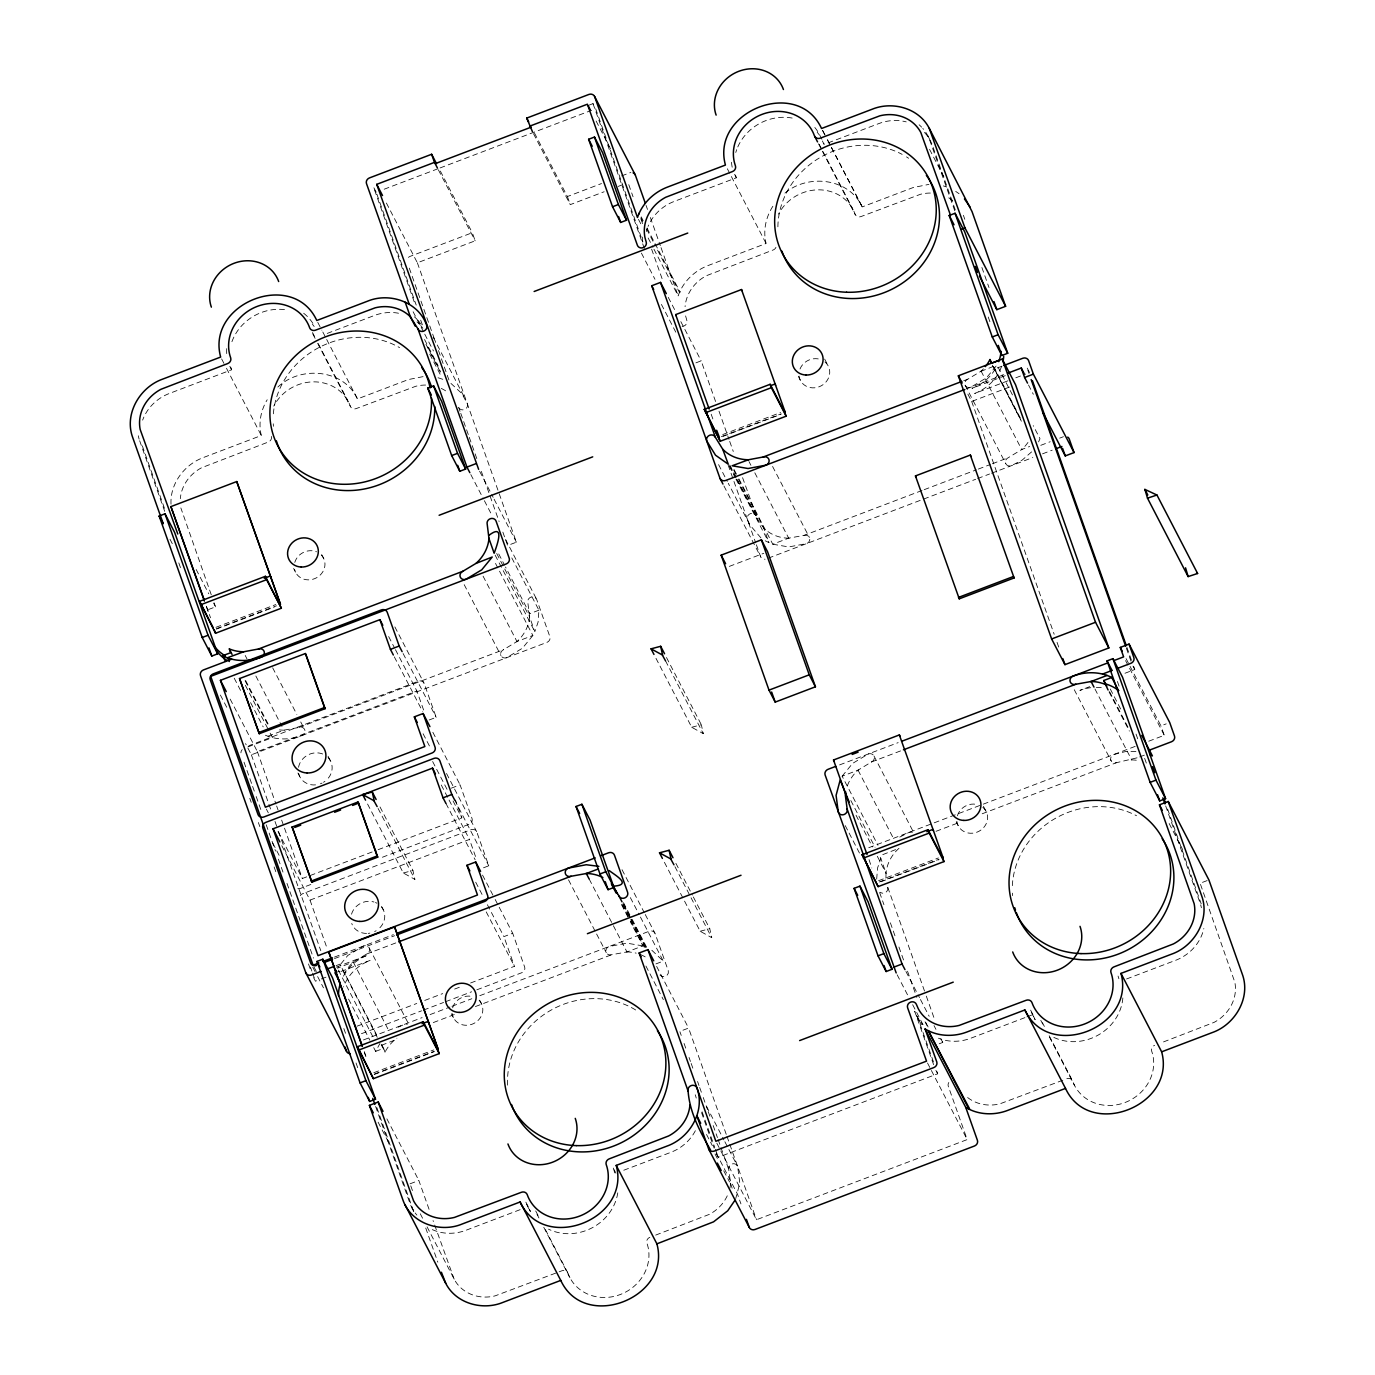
<?xml version="1.0" encoding="UTF-8"?>
<svg xmlns="http://www.w3.org/2000/svg" width="1375" height="1375" viewBox="0 0 1375 1375"><rect width="100%" height="100%" fill="white"/><g stroke="black" fill="none" stroke-linecap="round" stroke-linejoin="round"><path stroke-width="0.75" stroke-dasharray="5 3.75" d="M171.016 504.195C169.916 483.673 184.422 464.544 203.311 457.566L261.319 435.497C258.259 423.431 260.769 410.317 267.197 399.764M511.809 557.906L538.914 610.191L538.089 622.119L534.823 631.675L529.616 616.997L527.845 602.611A4.709 4.297 -27.4 0 1 531.042 597.111A4.709 4.297 -27.4 0 1 536.714 599.552L549.863 636.659A4.709 4.297 -27.4 0 1 546.923 642.383L251.367 754.806L245.558 743.6M729.884 1188.12A38.397 35.011 -27.4 0 0 730.589 1183.445L728.75 1169.489A4.709 4.297 -27.4 0 1 731.947 1163.989A4.709 4.297 -27.4 0 1 737.619 1166.412L739.819 1183.17L735.728 1198.553M876.683 879.055L877.577 867.986L880.842 858.43L878.9 854.7M885.913 878.195L886.033 873.108L880.842 858.43M730.589 1183.445L733.116 1191.214M653.95 249.202L678.15 295.883C682.877 281.927 694.392 270.772 708.073 265.547L766.081 243.478C762.781 230.433 765.995 216.219 773.575 205.219M377.266 1037.3L344.523 973.431A38.397 35.011 -27.4 0 1 353.616 961.847L366.713 953.975A4.709 4.297 -27.4 0 0 369.325 948.252A4.709 4.297 -27.4 0 0 363.55 946L347.823 955.436L337.356 968.223L353.616 961.847M373.725 1047.647L375.667 1051.377L379.895 1043.522M381.15 1044.777L385.172 1051.858A38.397 35.011 -27.4 0 1 394.264 1040.273L396.894 1038.228M1038.572 441.873L1039.998 438.728L1033.227 425.648M532.864 635.473L522.414 648.244L506.688 657.68A4.709 4.297 -27.4 0 1 500.913 655.445A4.709 4.297 -27.4 0 1 503.525 649.705L516.948 641.523L532.864 635.473L494.141 560.777M1012.464 394.9L996.961 365.028L986.511 377.798L970.784 387.234A4.709 4.297 -27.4 0 1 965.009 384.983A4.709 4.297 -27.4 0 1 967.639 379.259L980.736 371.405A38.397 35.011 -27.4 0 0 984.259 367.881M842.136 776.205L852.586 763.417L868.312 753.981A4.709 4.297 -27.4 0 1 874.087 756.233A4.709 4.297 -27.4 0 1 871.475 761.973L858.052 770.155L842.136 776.205L877.955 845.298M980.736 371.405L996.961 365.028M394.264 1040.273L378.039 1046.65M1031.594 451.894L1022.244 460.041L1011.45 465.678A4.709 4.297 -27.4 0 1 1005.675 463.427A4.709 4.297 -27.4 0 1 1008.288 457.686L1021.711 449.505L1029.669 446.48M277.87 387.045C300.455 365.458 343.87 368.964 357.448 398.939L408.427 379.552L424.188 376.406M784.988 193.084C807.916 173.525 849.148 178.045 862.211 206.92L913.189 187.533L928.95 184.387M899.783 837.083L908.978 832.425A4.709 4.297 -27.4 0 1 912.536 832.442M398.252 1027.159L404.216 1024.444A4.709 4.297 -27.4 0 1 407.361 1024.306M589.016 105.153L593.003 103.623L594.791 107.061M384.192 189.217L438.058 168.713M440.052 167.956L591.68 110.275M386.392 203.036L417.364 262.797L475.166 240.814L472.295 232.719L410.111 256.369A4.709 4.297 -27.4 0 0 407.103 259.548M534.48 133.048L567.394 196.539L601.494 183.562M621.552 175.931L629.578 172.889A4.709 4.297 -27.4 0 1 630.902 172.58M533.483 133.667L570.264 204.634L604.141 191.744M618.097 186.45L622.067 184.92M230.742 367.108A47.025 42.883 -27.4 0 0 231.602 369.789L169.417 393.439A43.106 39.308 -27.4 0 0 142.639 420.114M327.216 333.42L374.241 315.528A43.106 39.308 -27.4 0 1 401.448 313.878M735.505 175.089A47.025 42.883 -27.4 0 0 736.347 177.787L674.18 201.438A43.106 39.308 -27.4 0 0 648.055 226.411M828.059 142.897L879.003 123.509A43.106 39.308 -27.4 0 1 906.211 121.877M679.938 291.552L679.525 292.497L656.287 247.672M695.905 362.845L701.164 360.852L716.152 403.133M208.519 609.52L215.548 606.839L214.122 602.834M215.961 627.309L275.808 604.553M722.717 434.552L780.57 412.534M216.614 628.598L276.478 605.825M721.377 436.597L781.241 413.823M216.339 629.131L274.192 607.114M723.095 436.356L780.948 414.339M417.364 262.797L516.381 542.18L507.616 545.514L501.927 529.495M963.755 380.72L967.777 379.191M1001.997 366.18L994.434 369.05L1020.577 419.478M966.814 388.747L1003.784 374.688M1005.314 375.65L972.005 388.317A43.106 39.308 -27.4 0 0 996.6 366.627M1007.978 380.789L974.669 393.456A43.106 39.308 -27.4 0 0 1001.447 366.798M1015.816 377.798L1025.612 374.069M967.862 394.109L971.678 401.448L1009.577 387.028M538.914 610.191L529.719 613.697L505.519 566.998M268.005 736.227L283.92 730.159L299.269 727.409A4.709 4.297 -27.4 0 1 304.855 730.022A4.709 4.297 -27.4 0 1 301.847 735.608C289.506 740.248 275.12 740.266 263.244 734.198M738.891 478.844L772.767 544.208L788.683 538.158L804.031 535.391L922.195 490.428M247.895 746.934L272.456 737.584L269.552 731.998M299.131 727.444L503.663 649.636M924.206 489.672L976.336 469.838M978.347 469.064L990.378 464.492M992.389 463.736L1008.425 457.634M1040.755 445.328L1050.208 441.736M1059.661 438.144L1063.442 436.7M729.3 566.397L763.778 553.283M230.158 699.102L257.383 751.644L416.866 690.972L423.878 710.772M768.298 558.164L975.648 479.291M977.642 478.534L989.57 473.997M991.564 473.241L1032.797 457.548M1042.508 453.853L1052.219 450.158M429.137 720.002L436.167 717.32L424.205 683.581A4.709 4.297 -27.4 0 0 418.378 681.209L250.13 745.216A4.709 4.297 -27.4 0 0 247.448 747.57M451.309 788.15L460.075 784.816L472.037 818.555A4.709 4.297 -27.4 0 1 469.081 824.278L378.95 858.567M278.025 831.6L302.345 878.505L376.114 850.455M378.108 849.698L461.828 817.85L455.503 800.027M310.853 884.469L300.833 888.284A4.709 4.297 -27.4 0 1 297.309 888.267M281.789 845.694L310.011 900.109L469.477 839.438L476.489 859.238M483.519 867.797L488.778 865.786L476.816 832.047A4.709 4.297 -27.4 0 0 470.989 829.675L302.741 893.681A4.709 4.297 -27.4 0 0 300.283 895.658M334.434 957.086L393.387 934.656M839.575 764.913L898.15 742.637M334.52 958.581L394.608 935.722M336.136 965.628L339.9 964.184L377.833 1037.145M366.575 954.044L396.653 942.597M871.337 762.025L901.416 750.595M336.308 967.106L367.658 955.178A43.106 39.308 -27.4 0 0 343.062 976.886M335.002 972.95L342.977 969.908L344.352 973.809M313.672 977.763L315.442 981.183L319.361 979.705M321.32 978.948L327.198 976.714M340.931 971.506L370.322 960.317A43.106 39.308 -27.4 0 0 343.544 986.975M1089.705 686.658L1079.908 690.388A43.106 39.308 -27.4 0 1 1090.77 687.689M1124.973 673.252L1134.77 669.522L1133.344 665.483M487.386 904.716L503.92 936.616L512.703 933.281L524.648 967.02A4.709 4.297 -27.4 0 1 521.709 972.744L473.636 991.031M356.967 1026.214L416.762 1003.475M424.738 1000.433L442.681 993.609M454.644 989.055L460.625 986.786M470.594 982.987L514.439 966.316L503.92 936.616M1126.091 658.625L1160.93 725.862L1166.206 723.852M361.453 1033.691L421.558 1010.831M423.552 1010.075L443.575 1002.461M445.586 1001.687L471.625 991.787M363.447 1039.947L422.108 1017.62M430.066 1014.595L449.952 1007.033M451.945 1006.277L471.831 998.714M479.789 995.689L649.275 931.219A4.709 4.297 -27.4 0 1 655.102 933.591L668.267 970.716A4.709 4.297 -27.4 0 1 660 975.047M1135.166 746.384L868.742 847.722A4.709 4.297 -27.4 0 0 867.917 848.134M1148.744 741.211L1164.281 735.298L1160.93 725.862M433.297 1022.57L455.348 1014.166M475.406 1006.552L611.772 954.68M936.048 831.308L958.117 822.92M982.18 813.777L1116.534 762.661M642.881 945.897L626.931 943.164L609.039 946.516A4.709 4.297 -27.4 0 0 606.048 952.102A4.709 4.297 -27.4 0 0 611.617 954.714L626.966 951.947L642.881 945.897L630.3 921.628M882.784 854.631L899.027 848.272A38.397 35.011 -27.4 0 0 885.981 873.538M1135.956 751.386L1125.558 751.558L1113.802 754.514A4.709 4.297 -27.4 0 0 1110.811 760.1A4.709 4.297 -27.4 0 0 1116.38 762.712L1137.692 757.677M1139.686 756.92L1145.65 754.652M375.667 1051.377L383.642 1048.352L385.017 1052.236M655.927 963.909L663.283 961.125L640.045 916.3M373.811 1072.723L433.658 1049.95M878.573 880.705L938.42 857.931M374.464 1073.995L434.328 1051.239M879.227 881.994L939.091 859.22M374.189 1074.528L434.036 1051.755M880.945 881.753L938.798 859.736M726.241 1134.341L688.583 1028.07L679.817 1031.405L681.227 1035.409M410.059 1183.806L418.842 1180.472L430.22 1212.578M1207.147 880.584L1200.117 883.266L1234.819 982.18A38.397 35.011 -27.4 0 1 1214.056 1022.381L1160.466 1043.092M939.211 1043.78L942.734 1042.439L941.308 1038.417M520.145 1209.656L465.988 1230.264A43.106 39.308 -27.4 0 1 430.461 1228.717M623.786 1170.228L670.811 1152.336A43.106 39.308 -27.4 0 0 695.406 1130.645M1024.908 1017.638L970.75 1038.245A43.106 39.308 -27.4 0 1 938.438 1038.194M1026.902 1016.881L1032.917 1014.595A47.025 42.883 -27.4 0 0 1035.169 1019.734L1032.505 1014.595M1126.589 978.966L1175.573 960.334A43.106 39.308 -27.4 0 0 1203.847 928.52M716.444 1153.848L718.231 1157.286L937.681 1073.789L936.289 1069.836M655.703 1235.094L709.294 1214.383A38.397 35.011 -27.4 0 0 728.561 1192.692M1062.823 1080.234L999.866 1103.85A38.397 35.011 -27.4 0 1 965.405 1095.617M716.822 1143.158L756.508 1219.728L967.192 1139.583L948.303 1086.267A4.709 4.297 -27.4 0 1 948.819 1082.486M691.711 727.272L701.336 724.728L703.295 733.683L691.711 727.272L654.93 656.305M403.305 872.988L412.93 870.461L414.889 879.398L403.305 872.988L366.523 802.02M700.167 931.253L709.775 928.709L711.734 937.664L700.167 931.253L663.369 860.286M438.041 377.747L443.695 379.603M943.37 185.9L946.756 187.017M772.767 544.208L788.734 546.941L806.609 543.589A4.709 4.297 -27.4 0 0 809.617 538.003A4.709 4.297 -27.4 0 0 804.031 535.391M738.547 479.394L763.709 527.948L768.917 542.627L765.256 540.805M955.711 191.4L959.062 193.703M450.948 383.419L461.88 393.542L467.363 403.838A4.709 4.297 -27.4 0 1 464.75 409.406A4.709 4.297 -27.4 0 1 458.872 407.825M651.853 950.28L663.283 961.125M760.908 537.883L749.822 524.872L728.269 483.295M736.725 479.17L758.02 520.248L763.709 527.948M927.678 135.472L929.448 138.909M929.552 149.342L944.075 177.358M1029.531 372.591L1026.884 367.452L1029.016 373.502M1028.483 384.948L1033.33 394.298M993.85 366.902L1020.955 419.186M992.337 365.2L1021.367 421.214M981.062 371.078L1021.711 449.505M1133 666.102L1134.77 669.522M1125.558 660.602L1164.281 735.298M965.095 385.189L1005.744 463.616M822.731 130.659L826.598 138.119M827.578 139.992L830.483 145.595M831.445 147.469L861.455 205.356M822.525 130.35L826.392 137.827M827.355 139.683L862.211 206.92M1110.278 689.013L1120.934 709.569M1109.591 691.711L1127.981 727.186M1109.023 691.866L1129.356 731.087M821.889 139.253L819.225 134.114A47.025 42.883 -27.4 0 0 812.642 125.022M822.37 140.972L824.141 144.392A47.025 42.883 -27.4 0 0 823.109 141.78M819.173 144.238L822.078 149.841M823.058 151.697L853.067 209.602M818.52 143.773L821.425 149.377M822.388 151.233L855.302 214.723M1169.145 823.505L1182.689 849.647M1094.947 688.978L1131.728 759.945M1074.27 689.717L1111.052 760.684M734.577 174.35L736.347 177.787M727.358 168.781L766.081 243.478M824.656 359.081L828.455 366.403M798.359 376.458L800.267 380.136M983.452 806.3L986.305 811.8M596.114 121.017L610.62 149.033M772.578 466.452L809.377 537.419M956.227 821.872L958.117 825.533M641.214 216.855L643.139 220.584M647.023 228.061L680.178 292.256M640.802 217.8L642.727 221.53M646.611 229.006L655.325 245.816M638.464 219.33L641.369 224.933M648.141 237.995L652.97 247.328M668.25 297.344L675.039 310.423M680.831 321.63L701.164 360.852M1042.422 1022.691L1044.364 1026.42M1049.194 1035.77L1072.431 1080.578M1040.789 1020.353L1042.731 1024.083M1049.503 1037.163L1074.683 1085.717M641.42 253.12L654.964 279.262M748.997 461.587L750.939 465.317M754.806 472.794L788.683 538.158M1032.917 1014.595L1030.27 1009.456A47.025 42.883 -27.4 0 0 1035.478 1019.373M661.409 304.425L675.933 332.441M734.061 469.511L737.928 476.97M733.7 470.061L737.567 477.52M729.747 464.991L736.519 478.07M737.481 479.944L755.889 515.419M729.953 466.091L735.762 477.297M729.231 466.056L735.041 477.262M736.003 479.136L768.917 542.627M874.019 756.044L913.705 832.614M718.592 464.613L727.306 481.422M723.938 485.942L760.719 556.909M858.052 770.155L893.87 839.248M850.833 800.542L875.033 847.223M856.023 815.22L872.489 846.966M877.319 856.298L886.033 873.108M845.23 825.602L848.134 831.205M849.097 833.061L859.753 853.6M905.936 971.472L919.497 997.614M920.459 999.487L929.173 1016.297M934.02 1025.63L935.945 1029.359M940.792 1038.709L942.734 1042.439M925.805 1022.536L928.709 1028.139M925.048 1021.763L926.973 1025.492M897.17 974.806L907.809 995.362M912.656 1004.695L923.295 1025.234M916.747 1016.005L919.411 1021.144M935.911 1070.369L937.681 1073.789M927.506 1063.013L930.411 1068.616M931.373 1070.489L967.192 1139.583M440.344 171.084L472.295 232.719M438.384 169.847L475.166 240.814M666.48 657.508L701.336 724.728M665.534 660.859L703.295 733.683M376.217 192.242L373.553 187.12L414.975 303.995M433.245 337.236L465.197 398.87M413.119 311.747L423.775 332.286M424.738 334.159L433.452 350.969M424.548 339.522L438.092 365.664M427.694 346.964L440.275 371.233M425.958 344.317L440.481 372.333M429.739 354.2L441.358 376.613M479.6 471.213L493.161 497.355M494.123 499.228L516.381 542.18M675.898 863.345L692.347 895.091M693.327 896.964L709.775 928.709M505.57 539.395L536.559 599.156M674.953 866.697L711.734 937.664M470.817 474.564L483.398 498.833M484.378 500.706L492.113 515.642M498.747 553.936L504.556 565.142M496.702 553.506L529.616 616.997M495.137 555.122L534.823 631.675M483.072 576.159L516.948 641.523M622.033 869.705L644.291 912.656M645.27 914.53L654.947 933.213M630.369 897.617L639.083 914.427M464.2 584.667L500.981 655.634M623.511 902.653L631.262 917.589M632.225 919.463L646.748 947.478M656.648 966.436L688.583 1028.07M623.752 904.492L630.523 917.572M631.503 919.428L646.027 947.444M622.995 903.719L645.253 946.67M623.116 904.853L629.888 917.933M630.85 919.789L645.373 947.805M621.93 904.269L629.681 919.205M630.644 921.078L644.205 947.22M621.586 904.819L629.338 919.755M317.762 322.369L321.836 330.138M322.816 332.011L325.72 337.614M326.683 339.47L357.448 398.939M645.923 966.041L663.352 999.659M312.486 332.509L314.411 336.239M318.295 343.716L348.305 401.603M312.795 333.919L316.663 341.378M317.625 343.252L350.539 406.742M589.222 879.123L626.966 951.947M706.475 1106.256L723.903 1139.875M724.866 1141.748L737.447 1166.017M706.527 1134.461L712.336 1145.667M716.22 1153.127L737.516 1194.222L740.936 1203.898M715.034 1153.986L717.939 1159.589M723.748 1170.795L729.558 1182.002M568.528 879.863L595.633 932.147M596.612 934.02L606.289 952.703M394.866 626.897L424.05 683.203M403.098 653.52L436.167 717.32M388.661 636.556L394.488 647.814M395.467 649.688L416.866 690.972M394.316 656.872L422.52 711.287M432.85 732.273L460.075 784.816M446.514 773.489L476.661 831.669M423.087 733.734L430.873 748.739M454.73 800.112L488.778 865.786M229.814 366.369L231.602 369.789M432.644 761.544L447.236 789.697M453.063 800.955L461.828 817.85M221.633 358.927L225.517 366.403M226.48 368.259L261.319 435.497M321.784 554.761L323.692 558.422M441.272 785.022L448.078 798.153M449.058 800.027L469.477 839.438M445.964 803.464L475.131 859.753M482.539 875.102L494.209 897.634M495.189 899.508L512.703 933.281M475.716 882.2L483.484 897.205M486.234 911.9L514.439 966.316M614.178 1169.781L615.948 1173.202M293.614 568.477L295.505 572.138M380.016 806.953L412.93 870.461M479.634 1000.158L481.542 1003.819M378.091 808.448L414.889 879.398M328.041 756.216L330.705 761.355M272.662 667.803L296.863 714.484M300.73 721.961L304.614 729.42M451.464 1013.873L453.355 1017.552M381.545 906.4L383.333 909.82M535.717 1210.962L539.602 1218.439M545.411 1229.645L567.669 1272.597M537.006 1214.228L538.931 1217.975M543.778 1227.308L569.92 1277.736M245.214 655.462L247.139 659.209M255.853 676.002L281.995 726.43M528.172 1206.597L525.508 1201.475A47.025 42.883 -27.4 0 0 527.759 1206.614L530.406 1211.753A47.025 42.883 -27.4 0 1 529.203 1209.209A47.025 42.883 -27.4 0 0 532.452 1213.592M196.178 569.491L208.759 593.777M213.606 603.109L215.548 606.839M297.928 773.025L299.716 776.445M245.644 680.591L268.881 725.416M245.094 680.745L268.314 725.57M169.984 539.223L172.889 544.827M245.352 685.3L268.589 730.125M250.594 702.608L263.175 726.877M234.214 678.184L240.986 691.247M369.256 948.045L408.942 1024.616M220.395 695.045L227.167 708.108M353.289 962.156L389.108 1031.267M266.355 809.084L268.314 812.831M381.7 1044.622L383.642 1048.352M272.8 843.133L280.586 858.137M338.336 970.08L373.192 1037.317M348.562 999.092L369.858 1040.17M314.05 967.072L317.917 974.531M312.761 967.209L316.663 974.703M317.625 976.577L323.469 987.834M386.891 1118.838L418.842 1180.472M378.108 1122.172L389.727 1144.584M420.286 1213.781L423.191 1219.384M427.058 1226.844L454.163 1279.145A38.397 35.011 -27.4 0 0 495.103 1295.869L562.066 1270.723A4.709 4.297 -27.4 0 1 567.841 1272.975L568.82 1275.45A42.316 38.603 -27.4 0 0 620.314 1294.511A42.316 38.603 -27.4 0 0 647.659 1245.458L646.852 1242.914A4.709 4.297 -27.4 0 1 649.842 1237.328M412.002 1208.023L413.772 1211.444M742.569 477.658L758.02 520.248M749.564 524.373L747.398 519.406A4.709 4.297 -27.4 0 1 750.217 513.734A4.709 4.297 -27.4 0 1 756.078 515.797M454.163 1279.145L433.056 1220.605M1126.898 647.298L1132.622 663.455M1126.383 648.227L1132.106 664.383M963.394 215.291L964.803 219.312M981.887 267.489L989.003 287.564M955.281 209.894L932.388 145.32A43.106 39.308 -27.4 0 0 924.292 132.292M1167.616 809.05L1201.217 903.873M954.766 210.805L929.741 140.198A43.106 39.308 -27.4 0 0 922.814 128.425M1165.673 805.922L1199.997 902.773A43.106 39.308 -27.4 0 1 1201.372 907.741M988.247 317.023L990.395 323.108M1117.394 681.45L1119.542 687.517M1136.042 734.095L1138.208 740.163M1144.653 758.381L1146.819 764.448M971.678 401.448L1054.178 634.27M1057.048 642.366L1059.214 648.45M646.078 205.425L647.505 209.447M650.358 217.491L660.327 245.627M661.048 247.638L678.15 295.883M719.005 411.194L729.008 439.398M729.712 441.409L733.288 451.481M887.769 887.356L925.598 994.108M926.32 996.119L934.158 1018.273M711.184 414.219L713.917 421.919M869.034 859.616L871.784 867.969M628.77 184.662L633.05 196.763M640.905 218.917L643.053 224.967M651.612 249.15L662.337 279.366M728.114 464.973L755.7 542.85M756.405 544.792L760.547 556.514A4.709 4.297 -27.4 0 0 765.033 559.212M879.656 892.581L883.936 904.681M890.364 922.814L896.087 938.936M898.941 947.014L904.664 963.136M907.517 971.197L916.798 997.408M595.667 108.763L642.812 241.759M933.47 1061.93L917.348 1016.434A43.106 39.308 -27.4 0 0 922.127 1025.509M593.003 103.623L644.428 248.72M933.625 1064.697L914.702 1011.295A43.106 39.308 -27.4 0 0 922.797 1024.341M567.394 196.539L570.264 204.634M726.962 1136.334L729.094 1142.35M729.798 1144.361L756.508 1219.728M409.286 268.125L435.652 342.512M438.505 350.539L449.195 380.703M458.631 407.309L460.041 411.314M460.762 413.325L468.566 435.359M469.27 437.353L477.091 459.387M481.336 471.402L499.091 521.486M684.062 1043.436L686.194 1049.434M689.047 1057.444L690.456 1061.448M691.161 1063.459L694.014 1071.469M697.555 1081.489L698.981 1085.494M699.686 1087.505L702.522 1095.514M703.244 1097.508L707.489 1109.522M708.211 1111.533L710.342 1117.548M713.178 1125.558L717.441 1137.572M718.145 1139.583L720.277 1145.581M720.981 1147.592L728.784 1169.627M376.922 194.27L416.212 305.095M702.092 1111.791L714.725 1147.386M715.413 1149.362L718.231 1157.286M420.681 320.117L422.83 326.167M701.542 1112.581L714.158 1148.194M211.269 594.808L180.847 507.925M206.422 606.22L210.53 617.788M364.272 1051.617L367.005 1059.334M206.439 606.873L208.484 612.648M364.289 1052.27L365.664 1056.12M257.383 751.644L275.945 803.997M276.65 806.008L278.077 810.047M281.652 820.102L283.8 826.152M284.505 828.162L302.345 878.505M310.011 900.109L327.13 948.441M410.764 1185.817L412.913 1191.85M425.734 1228.03L437.834 1262.198M142.33 445.861L165.206 510.434M376.836 1107.562L412.586 1208.453A43.106 39.308 -27.4 0 0 413.892 1211.616M251.367 754.806L271.425 811.353M275 821.459L277.853 829.538M278.575 831.566L320.805 950.727M139.666 440.739L164.691 511.345M375.616 1106.463L409.939 1203.314A43.106 39.308 -27.4 0 0 416.866 1215.088M178.802 562.908L180.967 568.992M343.836 1028.552L345.984 1034.636M356.039 1062.978L358.188 1069.045M244.028 762.18L251.9 784.386M252.622 786.414L255.475 794.492M256.197 796.52L261.92 812.677M266.217 824.794L275.516 851.056M278.386 859.134L284.109 875.291M286.98 883.369L313.466 958.117M310.441 967.055L311.867 971.094M312.589 973.105L315.442 981.183M249.786 798.308L251.23 802.347M258.38 822.542L259.806 826.581M274.123 866.972L276.994 875.05M308.498 963.944L311.352 972.022M685.609 315.923L686.898 320.616A4.709 4.297 -27.4 0 1 682.138 326.408M381.7 907.191A17.239 15.727 -27.4 0 1 377.541 929.792M376.131 930.737A17.239 15.727 -27.4 0 1 374.636 931.545M369.841 933.127A17.239 15.727 -27.4 0 1 368.191 933.35M366.523 933.419A17.239 15.727 -27.4 0 1 351.725 923.484M351.519 914.203A17.239 15.727 -27.4 0 1 373.966 902M375.478 902.533A17.239 15.727 -27.4 0 1 376.922 903.22M328.058 757.556A17.239 15.727 -27.4 0 1 326.236 780.278M324.912 781.327A17.239 15.727 -27.4 0 1 323.503 782.272M322.025 783.08A17.239 15.727 -27.4 0 1 320.461 783.75M315.58 784.884A17.239 15.727 -27.4 0 1 298.667 773.541M298.53 767.302A17.239 15.727 -27.4 0 1 322.867 754.067M982.867 807.4A15.675 14.3 -27.4 0 1 979.086 831.205A15.675 14.3 -27.4 0 1 956.931 821.494M957.395 815.805A15.675 14.3 -27.4 0 1 977.797 804.702M1012.584 895.641A82.294 75.058 -27.4 0 1 1012.395 893.148M1012.361 885.655A82.294 75.058 -27.4 0 1 1136.541 815.736M847.344 785.847A38.397 35.011 -27.4 0 1 858.378 769.828M1131.281 759.911A38.397 35.011 -27.4 0 1 1139.359 760.77M825 362.003A15.675 14.3 -27.4 0 1 821.236 385.808A15.675 14.3 -27.4 0 1 799.081 376.097M800.009 369.016A15.675 14.3 -27.4 0 1 819.947 359.305M777.889 226.806A82.294 75.058 -27.4 0 1 820.239 157.438A82.294 75.058 -27.4 0 1 902.155 154.378M906.503 156.887A82.294 75.058 -27.4 0 1 908.617 158.262M789.13 538.192A38.397 35.011 -27.4 0 1 763.4 527.673M1027.967 442.441A38.397 35.011 -27.4 0 1 1021.384 449.831M479.136 1000.381A15.675 14.3 -27.4 0 1 473.653 1023.567A15.675 14.3 -27.4 0 1 452.169 1013.512M452.633 1007.806A15.675 14.3 -27.4 0 1 473.034 996.72M507.633 1085.167A82.294 75.058 -27.4 0 1 549.863 1010.797A82.294 75.058 -27.4 0 1 636.144 1010.264M626.519 951.93A38.397 35.011 -27.4 0 1 636.161 953.15M640.698 954.663A38.397 35.011 -27.4 0 1 647.556 958.427M321.286 554.984A15.675 14.3 -27.4 0 1 316.473 577.809A15.675 14.3 -27.4 0 1 294.577 569.491M294.783 562.409A15.675 14.3 -27.4 0 1 316.559 551.805M273.436 426.302A82.294 75.058 -27.4 0 1 273.247 423.809M273.367 413.806A82.294 75.058 -27.4 0 1 399.592 347.617M284.367 730.194A38.397 35.011 -27.4 0 1 279.486 729.884M529.684 616.567A38.397 35.011 -27.4 0 1 516.622 641.85M887.803 887.494A4.709 4.297 -27.4 0 1 880.155 892.289M240.934 752.847A4.709 4.297 -27.4 0 1 242.223 749.633M1066.828 1078.705A4.709 4.297 -27.4 0 1 1072.603 1080.956L1073.583 1083.431A42.316 38.603 -27.4 0 0 1125.059 1102.509A42.316 38.603 -27.4 0 0 1152.405 1053.456L1151.614 1050.895A4.709 4.297 -27.4 0 1 1154.605 1045.309M930.377 193.05A38.397 35.011 -27.4 0 0 920.562 194.253L860.905 216.597A4.709 4.297 -27.4 0 1 855.13 214.363L854.15 211.87A42.316 38.603 -27.4 0 0 817.403 189.853A42.316 38.603 -27.4 0 0 778.525 214.105M948.784 197.863A38.397 35.011 -27.4 0 1 952.669 200.458M775.964 247.311A4.709 4.297 -27.4 0 1 773.128 249.992L706.372 275.722A38.397 35.011 -27.4 0 0 685.077 306.659M425.614 385.052A38.397 35.011 -27.4 0 0 415.8 386.255L356.142 408.616A4.709 4.297 -27.4 0 1 350.367 406.364L349.387 403.889A42.316 38.603 -27.4 0 0 312.641 381.872A42.316 38.603 -27.4 0 0 273.762 406.123M441.238 388.42A38.397 35.011 -27.4 0 1 446.669 391.548M271.356 436.425A4.709 4.297 -27.4 0 1 268.366 442.011L201.609 467.741A38.397 35.011 -27.4 0 0 180.314 498.678M226.72 353.616A47.025 42.883 -27.4 0 1 226.789 347.892M303.669 313.259A47.025 42.883 -27.4 0 1 314.463 326.116M414.356 316.8A43.106 39.308 -27.4 0 1 416.883 319.172M418.052 320.427A43.106 39.308 -27.4 0 1 422.916 327.491M642.761 242.052A43.106 39.308 -27.4 0 1 642.366 235.108M732.188 167.217A47.025 42.883 -27.4 0 1 731.483 161.597M919.119 124.781A43.106 39.308 -27.4 0 1 921.628 127.153M1118.047 976.061A47.025 42.883 -27.4 0 1 1118.889 978.742M695.234 1094.775A43.106 39.308 -27.4 0 1 696.231 1098.075M613.284 1168.08A47.025 42.883 -27.4 0 1 615.244 1176.295M139.133 439.106A43.106 39.308 -27.4 0 1 138.291 435.755M231.928 341.688A47.025 42.883 -27.4 0 1 287.942 310.148M312.434 324.277A47.025 42.883 -27.4 0 1 314.17 326.494M417.003 321.922A43.106 39.308 -27.4 0 1 419.53 324.294M420.698 325.566A43.106 39.308 -27.4 0 1 422.864 328.247M646.319 231.516A43.106 39.308 -27.4 0 1 647.402 228.095M735.78 152.47A47.025 42.883 -27.4 0 1 736.691 149.686M737.791 146.936A47.025 42.883 -27.4 0 1 792.705 118.147M817.197 132.258A47.025 42.883 -27.4 0 1 818.933 134.475M1096.305 687.363A43.106 39.308 -27.4 0 1 1101.787 687.706M1122.859 997.958A47.025 42.883 -27.4 0 1 1053.284 1037.145M617.77 1192.847A47.025 42.883 -27.4 0 1 548.522 1229.164"/><path stroke-width="1.5" d="M489.053 535.253C505.931 522.431 496.341 546.941 494.158 553.248L488.967 538.57L487.197 524.184A4.709 4.297 -27.4 0 1 490.377 518.684A4.709 4.297 -27.4 0 1 496.066 521.108L509.214 558.233A4.709 4.297 -27.4 0 1 506.258 563.939L210.719 676.362L313.087 965.198L318.914 962.981M710.548 1149.998C699.927 1131.453 689.648 1112.409 688.102 1091.045A4.709 4.297 -27.4 0 1 691.281 1085.545A4.709 4.297 -27.4 0 1 696.953 1087.986C705.478 1111.464 689.666 1138.105 666.927 1146.114L616.223 1165.398C631.022 1219.247 543.95 1253.691 520.111 1201.973L462.103 1224.042C440.12 1233.255 410.781 1223.338 402.875 1199.842L369.394 1105.362L378.177 1102.028L383.023 1111.361M845.711 791.983A38.397 35.011 -27.4 0 0 845.316 795.094L847.155 809.05A4.709 4.297 -27.4 0 1 843.958 814.567A4.709 4.297 -27.4 0 1 838.286 812.127L836.086 795.369L840.177 779.986L849.252 802.141M336.153 970.337L335.002 972.95L339.848 982.283M991.925 363.172L989.828 359.803A38.397 35.011 -27.4 0 1 985.325 366.627M734.989 1200.22L727.736 1210.773L713.556 1221.842L656.889 1243.842C671.688 1297.673 584.598 1332.117 560.759 1280.4L520.111 1201.973M475.973 563.406L492.216 557.03L481.748 569.817L466.022 579.253A4.709 4.297 -27.4 0 1 460.247 577.002A4.709 4.297 -27.4 0 1 462.877 571.261L475.973 563.406A38.397 35.011 -27.4 0 0 489.019 538.141M436.477 163.608L431.63 154.275L369.445 177.925A4.709 4.297 -27.4 0 0 366.506 183.648L409.252 304.27M532.503 131.794L526.728 118.095L588.913 94.445A4.709 4.297 -27.4 0 1 594.739 96.834L637.484 217.456C642.211 203.5 653.744 192.345 667.408 187.12L725.433 165.052C710.634 111.203 797.706 76.759 821.545 128.494L872.248 109.192C892.547 100.908 919.119 108.161 929.294 128.408L972.022 211.561L1005.606 306.298L996.823 309.65L979.395 276.031M478.638 469.356L376.716 184.353L434.5 162.37L437.405 167.973M529.598 126.208L587.4 104.208L637.381 245.266A4.709 4.297 -27.4 0 0 643.053 247.689A4.709 4.297 -27.4 0 0 646.25 242.189L644.944 237.48A38.397 35.011 -27.4 0 1 665.706 197.278L732.463 171.566A4.709 4.297 -27.4 0 0 735.47 165.98L734.663 163.419A42.316 38.603 -27.4 0 1 762.008 114.383A42.316 38.603 -27.4 0 1 813.502 133.444L814.481 135.919A4.709 4.297 -27.4 0 0 820.256 138.17L879.897 115.809A38.397 35.011 -27.4 0 1 920.837 132.533L950.469 215.153M435.394 163.591L531.163 127.153M588.62 139.27L594.481 137.053L602.611 152.728L626.519 220.223L620.675 222.441L612.545 206.748L588.62 139.27L592.23 146.248M612.545 206.748L618.389 204.531L626.519 220.223M638.859 214.07L639.272 213.125M534.136 291.5L687.758 233.062M964.82 389.503L725.725 480.459A4.709 4.297 -27.4 0 1 719.898 478.088L651.733 285.742L660.516 282.408L666.325 293.614M427.762 388.094L433.606 385.859L441.736 401.552L465.661 469.047L459.8 471.264L451.67 455.572L427.762 388.094L431.372 395.072M204.394 601.081L170.912 506.602L236.741 481.559L280.466 604.312L236.741 481.559M709.156 409.062L675.675 314.6L741.503 289.541L742.173 290.83M159.156 516.02L165 513.803L174.608 532.348L217.662 653.812L211.819 656.047L202.211 637.502L159.156 516.02L162.989 523.445M949.214 215.48L955.075 213.262L964.683 231.808L1007.72 353.272L1001.877 355.506L992.269 336.961L949.214 215.48L954.027 224.761M961.434 229.213L964.941 227.872L1005.606 306.298M451.67 455.572L457.531 453.355L465.661 469.047M417.966 328.883L466.95 467.087L475.733 463.753M199.564 601.356L265.392 576.314L281.377 608.214L215.531 633.256L199.564 601.356L213.348 627.98M704.327 409.355L770.155 384.295L784.936 412.827L786.139 416.195L720.294 441.238L704.327 409.355L720.294 441.238M264.241 578.308L270.239 576.039L270.892 577.328M770.997 385.55L774.984 384.02L775.655 385.309M200.75 604.742L266.595 579.683L281.377 608.214M705.513 412.723L771.358 387.681L786.139 416.195M439.106 515.281L592.728 456.844M202.211 637.502L208.055 635.267L217.662 653.812M992.269 336.961L998.113 334.727L1007.72 353.272M958.358 375.787L1002.255 359.081L1015.558 384.759L1108.834 647.952L1064.955 664.641L1051.634 638.962L958.358 375.787L962.173 383.109M222.595 655.772L230.57 652.73L229.556 649.017A38.397 35.011 -27.4 0 0 243.719 651.767L258.62 648.966A4.709 4.297 -27.4 0 1 264.189 651.578A4.709 4.297 -27.4 0 1 261.198 657.164C248.858 661.805 234.455 661.822 222.595 655.772L225.5 661.375M999.333 360.284L991.358 363.327L989.983 359.425M231.808 659.158L203.466 669.934A4.709 4.297 -27.4 0 0 200.509 675.658L305.731 972.589A4.709 4.297 -27.4 0 0 311.558 974.978L321.011 971.369M258.466 649.017L463.014 571.209M763.228 456.998L961.761 381.477M1003.888 365.458L1022.777 358.273A4.709 4.297 -27.4 0 1 1028.603 360.645L1033.381 374.137L1074.047 452.581L1065.264 455.916L1043.006 412.964M1007.669 373.209L1021.264 368.036L1024.169 373.639M429.928 726.636L423.122 713.505L414.339 716.839L424.858 746.539L265.392 807.211L220.43 680.333L379.895 619.661L382.817 625.298M1021.264 368.036L1024.616 377.489L1033.381 374.137M239.542 678.58L305.387 653.538L305.972 654.689L325.102 708.675L259.273 733.717L239.542 678.58L259.273 733.717M379.895 619.661L390.431 649.361L399.197 646.027L402.119 651.647M970.32 455.056L1014.114 577.947L959.252 598.83L915.458 475.922L970.32 455.056L971.059 456.483M721.17 555.156L761.406 539.842L767.611 551.822L815.444 686.795L775.208 702.109L769.003 690.13L721.17 555.156L725.605 563.716M258.672 732.583L324.517 707.523L325.102 708.675M1056.086 448.68L1061.913 446.462M480.597 871.355L475.733 861.97L466.95 865.305L477.486 895.005L318.003 955.677L273.041 828.798L432.523 768.127L435.428 773.764M292.153 827.045L357.998 802.003L358.583 803.155L377.73 857.141L311.884 882.183L292.153 827.045L311.884 882.183M294.748 827.441L300.73 825.155M334.641 812.264L340.639 809.978M352.602 805.423L358.583 803.155M432.523 768.127L443.042 797.827L451.825 794.492L454.73 800.112M769.003 690.13L809.239 674.816L815.444 686.795M311.3 881.048L377.128 855.989L377.73 857.141M576.039 806.489L581.9 804.272L590.03 819.964L613.938 887.442L608.094 889.677L599.964 873.984L576.039 806.489L579.648 813.467M1051.634 638.962L1095.531 622.273L1108.834 647.952M1113.922 660.567L1123.633 656.872L1120.281 647.419L1129.064 644.084L1169.712 722.511L1174.491 736.02A4.709 4.297 -27.4 0 1 1171.534 741.727L1148.864 750.355M362.244 1046.478L328.762 951.998L394.608 926.956L438.316 1049.709L394.608 926.956M867.006 854.477L833.525 759.997L899.353 734.938L900.023 736.227M852.139 754.445L858.12 752.159M317.006 961.434L322.85 959.2L332.475 977.745L375.512 1099.209L369.669 1101.444L360.061 1082.898L317.006 961.434L319.894 966.986M1107.064 660.877L1112.925 658.659L1122.533 677.205L1165.587 798.669L1159.727 800.903L1150.119 782.358L1107.064 660.877L1111.877 670.158M322.781 961.503L332.492 957.825M397.358 933.144L595.203 857.88M600.961 855.697L608.627 852.775A4.709 4.297 -27.4 0 1 614.453 855.164L627.602 892.272A4.709 4.297 -27.4 0 1 624.783 897.944A4.709 4.297 -27.4 0 1 618.922 895.881L611.291 883.73M835.742 766.373L828.077 769.295A4.709 4.297 -27.4 0 0 825.137 775.019L896.191 972.95M902.12 741.125L1108.095 662.784M324.5 962.397L332.509 959.337M396.602 934.966L484.739 901.433A4.709 4.297 -27.4 0 0 487.695 895.709L475.733 861.97M326.683 969.22L334.245 966.35M398.664 941.841L571.106 876.236M903.409 749.822L1075.869 684.217M1102.544 674.077L1111.98 670.484M1117.652 668.336L1130.886 663.3A4.709 4.297 -27.4 0 0 1133.842 657.577L1129.064 644.084M598.847 866.336L586.266 864.737L568.391 868.089A4.709 4.297 -27.4 0 0 565.383 873.675A4.709 4.297 -27.4 0 0 570.969 876.287L586.317 873.52L598.245 868.983M1118.528 690.542L1111.756 677.463C1099.88 671.413 1085.494 671.43 1073.153 676.07A4.709 4.297 -27.4 0 0 1070.145 681.656A4.709 4.297 -27.4 0 0 1075.731 684.269L1091.08 681.502L1106.995 675.452M1108.061 689.992L1103.781 680.505L1111.756 677.463M599.964 873.984L605.808 871.75L617.306 893.647M613.422 886.17C633.05 884.967 614.522 874.878 609.245 870.581M587.4 933.694L741.022 875.256M357.414 1046.753L423.242 1021.711L438.041 1050.242L439.227 1053.611L373.398 1078.653L357.414 1046.753L373.398 1078.653M862.177 854.752L928.005 829.709L942.786 858.223L943.989 861.592L878.144 886.634L862.177 854.752L878.144 886.634M422.091 1023.705L428.089 1021.436L428.742 1022.725M926.853 831.703L932.852 829.417L933.505 830.706M358.6 1050.139L424.445 1025.08L439.227 1053.611M863.362 858.12L929.208 833.078L943.989 861.592M688.136 1091.183L639.152 952.978L647.934 949.644L653.744 960.833M854.098 888.353L859.959 886.119L868.089 901.811L891.997 969.289L886.153 971.523L878.023 955.831L854.098 888.353L857.708 895.331M360.061 1082.898L365.905 1080.664L375.512 1099.209M1150.119 782.358L1155.962 780.123L1165.587 798.669M647.934 949.644L715.859 1141.284L926.544 1061.139L907.638 1007.841A4.709 4.297 -27.4 0 1 910.456 1002.169A4.709 4.297 -27.4 0 1 916.317 1004.231L918.259 1008.683A38.397 35.011 -27.4 0 0 959.2 1025.423L1026.162 1000.278A4.709 4.297 -27.4 0 1 1031.938 1002.53L1032.917 1005.005A42.316 38.603 -27.4 0 0 1084.411 1024.066A42.316 38.603 -27.4 0 0 1111.756 975.012L1110.948 972.469A4.709 4.297 -27.4 0 1 1113.956 966.883L1173.391 943.938A38.397 35.011 -27.4 0 0 1194.153 903.736L1159.452 804.822L1168.234 801.487L1208.9 879.931L1242.381 974.411C1250.906 997.889 1235.077 1024.53 1212.338 1032.539L1161.652 1051.823C1176.45 1105.672 1089.361 1140.116 1065.522 1088.398L1024.873 1009.955L966.848 1032.023C953.391 1037.145 937.527 1036.509 925.1 1028.964L936.753 1061.861A4.709 4.297 -27.4 0 1 933.797 1067.584L714.33 1151.064A4.709 4.297 -27.4 0 1 708.52 1148.675L696.85 1115.778L700.717 1123.255M878.023 955.831L883.867 953.614L891.997 969.289M893.286 967.347L902.069 964.013L904.973 969.616M799.614 1040.583L953.236 982.145M1024.873 1009.955C1048.712 1061.672 1135.784 1027.228 1120.986 973.397L1171.689 954.112C1194.411 946.086 1210.241 919.463 1201.716 895.967L1168.234 801.487M560.759 1280.4L502.752 1302.469C482.453 1310.77 455.881 1303.517 445.706 1283.253L405.041 1204.827M1065.522 1088.398L1007.514 1110.467C994.056 1115.589 978.192 1114.953 965.748 1107.391L925.1 1028.964M1147.489 498.162L1156.942 495.034L1197.608 573.478L1188.138 576.589L1147.489 498.162L1144.894 489.397L1156.942 495.034M653.967 654.431L651.062 648.828L660.67 646.302L664.555 653.761M365.561 800.164L362.656 794.561L372.264 792.017L376.131 799.494M662.406 858.413L659.502 852.809L669.127 850.283L672.994 857.742M748.481 459.748L763.383 456.964A4.709 4.297 -27.4 0 1 768.952 459.577A4.709 4.297 -27.4 0 1 765.961 465.162L748.069 468.514L732.119 465.781L748.481 459.748A38.397 35.011 -27.4 0 1 722.734 449.23L715.413 437.37L660.516 282.408M243.719 651.767L227.356 657.783L229.298 661.513M1197.608 573.478L1196.542 573.169M651.062 648.828L662.269 654.93L665.534 660.859M659.502 852.809L670.708 858.911L673.973 864.841M362.656 794.561L373.845 800.645L377.128 806.575M1105.156 684.406L1104.795 684.217A38.397 35.011 -27.4 0 0 1090.633 681.484M1149.895 754.686L1152.405 755.906L1141.766 735.367M722.734 449.23L728.252 464.2L715.533 455.211L706.733 440.962A4.709 4.297 -27.4 0 1 709.552 435.308A4.709 4.297 -27.4 0 1 715.413 437.37M405.178 302.173L410.386 316.852L418.017 329.003A4.709 4.297 -27.4 0 0 423.895 331.066A4.709 4.297 -27.4 0 0 426.697 325.411C418.791 301.916 389.452 291.998 367.486 301.211L316.783 320.495C292.944 268.778 205.872 303.222 220.67 357.053L162.662 379.122C139.923 387.148 124.094 413.789 132.619 437.267L163.247 523.703M964.442 198.894L969.959 206.852M1144.894 489.397L1147.798 495M1024.616 377.489L1027.52 383.092M1120.281 647.419L1122.206 651.148M1103.781 680.505L1106.686 686.108M814.653 136.297L817.558 141.9M1159.452 804.822L1162.356 810.425M1091.08 681.502L1093.984 687.105M1014.114 577.947L1013.375 576.52L958.512 597.403L959.252 598.83M915.458 475.922L916.197 477.348M1120.986 973.397L1161.652 1051.823M784.558 411.022L785.228 412.311L741.503 289.541M594.584 96.439L635.233 174.866M588.362 106.081L590.305 109.811M675.675 314.6L676.328 315.872M651.733 285.742L653.675 289.489M942.408 856.419L943.078 857.708L899.353 734.938M719.383 437.353L716.667 430.272M720.053 478.466L722.958 484.069M526.728 118.095L528.67 121.842M833.525 759.997L834.195 761.269M968.911 1109.058L928.263 1030.631L969.564 1108.817M376.716 184.353L382.525 195.559M410.386 316.852L415.233 326.184M466.95 467.087L469.855 472.691M619.111 896.259L622.016 901.863M612.253 885.586L616.12 893.062M639.152 952.978L641.094 956.708M586.317 873.52L589.222 879.123M717.337 1163.078L721.205 1170.537M708.675 1149.07L749.323 1227.497M390.431 649.361L393.336 654.998M414.339 716.839L417.261 722.477M443.042 797.827L445.964 803.464M466.95 865.305L469.872 870.942M616.223 1165.398L656.889 1243.842M170.912 506.602L204.342 600.359M177.787 534.016L140.181 429.498A38.397 35.011 -27.4 0 1 160.944 389.297L227.7 363.567A4.709 4.297 -27.4 0 0 230.708 357.981L229.9 355.438A42.316 38.603 -27.4 0 1 257.245 306.384A42.316 38.603 -27.4 0 1 308.739 325.445L309.719 327.938A4.709 4.297 -27.4 0 0 315.494 330.189L375.134 307.828A38.397 35.011 -27.4 0 1 410.695 317.127M229.178 648.845L232.083 654.448M220.43 680.333L226.256 691.591M273.041 828.798L279.847 841.93M328.762 951.998L362.192 1045.756M305.903 972.984L346.552 1051.411M369.394 1105.362L373.278 1112.839M929.294 128.408L964.941 227.872M445.706 1283.253L441.409 1272.253M1074.047 452.581L1069.269 439.089A4.709 4.297 -27.4 0 0 1067.722 437.113M1062.583 448.353L1065.264 455.916M1032.402 380.669L1126.177 645.27M1031.164 379.569L1125.661 646.198M993.97 301.606L996.823 309.65M975.288 266.389L977.436 272.439M1152.594 766.666L1154.742 772.733M1164.041 798.961L1165.467 802.983M1162.82 797.861L1164.952 803.911M955.075 213.262L998.113 334.727M1112.925 658.659L1155.962 780.123M998.284 345.383L1001.877 355.506M1157.578 794.819L1159.727 800.903M1002.255 359.081L1095.531 622.273M1062.789 658.573L1064.955 664.641M770.155 384.295L771.358 387.681M928.005 829.709L929.208 833.078M645.373 203.414L635.405 175.261A4.709 4.297 -27.4 0 0 633.102 172.889M965.748 1107.391L977.402 1140.288A4.709 4.297 -27.4 0 1 974.463 1146.011L754.995 1229.491A4.709 4.297 -27.4 0 1 749.169 1227.119L746.419 1219.367M761.406 539.842L809.239 674.816M847.103 808.93L902.069 964.013M594.481 137.053L618.389 204.531M859.959 886.119L883.867 953.614M618.561 216.494L620.675 222.441M884.039 965.577L886.153 971.523M771.65 692.02L775.208 702.109M431.63 154.275L434.5 162.37M433.606 385.859L457.531 453.355M581.9 804.272L605.808 871.75M457.686 465.317L459.8 471.264M605.275 881.736L608.094 889.677M399.197 646.027L387.234 612.288A4.709 4.297 -27.4 0 0 381.425 609.898L213.159 673.905A4.709 4.297 -27.4 0 0 210.203 679.628L258.036 814.602A4.709 4.297 -27.4 0 0 263.863 816.973L432.128 752.967A4.709 4.297 -27.4 0 0 435.084 747.244L423.122 713.505M451.825 794.492L439.862 760.753A4.709 4.297 -27.4 0 0 434.036 758.364L265.787 822.37A4.709 4.297 -27.4 0 0 262.831 828.094L310.664 963.067A4.709 4.297 -27.4 0 0 316.491 965.439M305.387 653.538L324.517 707.523M357.998 802.003L377.128 855.989M265.392 576.314L266.595 579.683M423.242 1021.711L424.445 1025.08M214.345 629.888L215.531 633.256M378.177 1102.028L413.514 1200.702A38.397 35.011 -27.4 0 0 454.437 1217.425L521.4 1192.28A4.709 4.297 -27.4 0 1 527.175 1194.531L528.155 1197.023A42.316 38.603 -27.4 0 0 579.648 1216.084A42.316 38.603 -27.4 0 0 606.994 1167.031L606.186 1164.47A4.709 4.297 -27.4 0 1 609.194 1158.884L668.628 1135.956A38.397 35.011 -27.4 0 0 689.923 1105.019M372.745 1098.402L374.894 1104.452M165 513.803L208.055 635.267M322.85 959.2L365.905 1080.664M208.948 647.934L211.819 656.047M368.225 1097.388L369.669 1101.444M344.97 1046.994L346.397 1051.033A4.709 4.297 -27.4 0 0 349.989 1053.714M1185.559 567.823L1188.138 576.589M660.67 646.302L662.63 655.256M669.127 850.283L671.086 859.238M372.264 792.017L374.223 800.972M1080.011 926.338A36.059 32.88 -27.4 0 1 1057.358 970.183A36.059 32.88 -27.4 0 1 1012.705 951.947M1162.184 838.716A82.294 75.058 -27.4 0 1 1126.812 950.331A82.294 75.058 -27.4 0 1 1016.28 912.484M1015.489 910.147A82.294 75.058 -27.4 0 1 1014.802 907.792M716.134 115.122A36.059 32.88 -27.4 0 1 738.787 71.294A36.059 32.88 -27.4 0 1 783.441 89.53M926.389 175.364A82.294 75.058 -27.4 0 1 893.63 288.355A82.294 75.058 -27.4 0 1 781.894 251.144M575.248 1118.356A36.059 32.88 -27.4 0 1 552.595 1162.202A36.059 32.88 -27.4 0 1 507.942 1143.948M657.422 1030.734A82.294 75.058 -27.4 0 1 622.05 1142.333A82.294 75.058 -27.4 0 1 511.517 1104.503M585.87 873.486A38.397 35.011 -27.4 0 1 602.903 877.559M211.372 307.141A36.059 32.88 -27.4 0 1 234.025 263.295A36.059 32.88 -27.4 0 1 278.678 281.548M431.389 397.77A82.294 75.058 -27.4 0 1 317.316 479.634A82.294 75.058 -27.4 0 1 300.816 351.072A82.294 75.058 -27.4 0 1 430.117 387.939M421.644 367.366A82.294 75.058 -27.4 0 1 431.527 387.045M434.741 406.536A82.294 75.058 -27.4 0 1 366.214 488.606A82.294 75.058 -27.4 0 1 276.358 440.825M1001.069 351.261A43.106 39.308 -27.4 0 1 998.783 361.659M1106.188 684.097A43.106 39.308 -27.4 0 1 1118.666 690.559M338.473 995.741A43.106 39.308 -27.4 0 1 340.312 983.555M225.345 655.875A43.106 39.308 -27.4 0 1 213.812 645.528M1003.716 356.4A43.106 39.308 -27.4 0 1 1002.942 361.642M226.514 660.103A43.106 39.308 -27.4 0 1 216.459 650.667M359.769 921.439A17.239 15.727 -27.4 0 0 377.111 897.841A17.239 15.727 -27.4 0 0 347.961 896.878A17.239 15.727 -27.4 0 0 359.769 921.439M307.141 772.973A17.239 15.727 -27.4 0 0 324.5 749.375A17.239 15.727 -27.4 0 0 295.35 748.413A17.239 15.727 -27.4 0 0 307.141 772.973M963.875 820.428A15.675 14.3 -27.4 0 0 979.653 798.978A15.675 14.3 -27.4 0 0 953.15 798.102A15.675 14.3 -27.4 0 0 963.875 820.428M1081.008 953.597A82.294 75.058 -27.4 0 0 1163.817 840.967A82.294 75.058 -27.4 0 0 1024.684 836.413A82.294 75.058 -27.4 0 0 1081.008 953.597M806.025 375.031A15.675 14.3 -27.4 0 0 821.803 353.581A15.675 14.3 -27.4 0 0 795.3 352.705A15.675 14.3 -27.4 0 0 806.025 375.031M846.622 292.239A82.294 75.058 -27.4 0 0 929.431 179.627A82.294 75.058 -27.4 0 0 790.298 175.072A82.294 75.058 -27.4 0 0 846.622 292.239M459.113 1012.43A15.675 14.3 -27.4 0 0 474.891 990.98A15.675 14.3 -27.4 0 0 448.387 990.12A15.675 14.3 -27.4 0 0 459.113 1012.43M576.245 1145.616A82.294 75.058 -27.4 0 0 659.055 1032.986A82.294 75.058 -27.4 0 0 519.922 1028.431A82.294 75.058 -27.4 0 0 576.245 1145.616M301.262 567.033A15.675 14.3 -27.4 0 0 317.041 545.583A15.675 14.3 -27.4 0 0 290.537 544.723A15.675 14.3 -27.4 0 0 301.262 567.033"/></g></svg>
